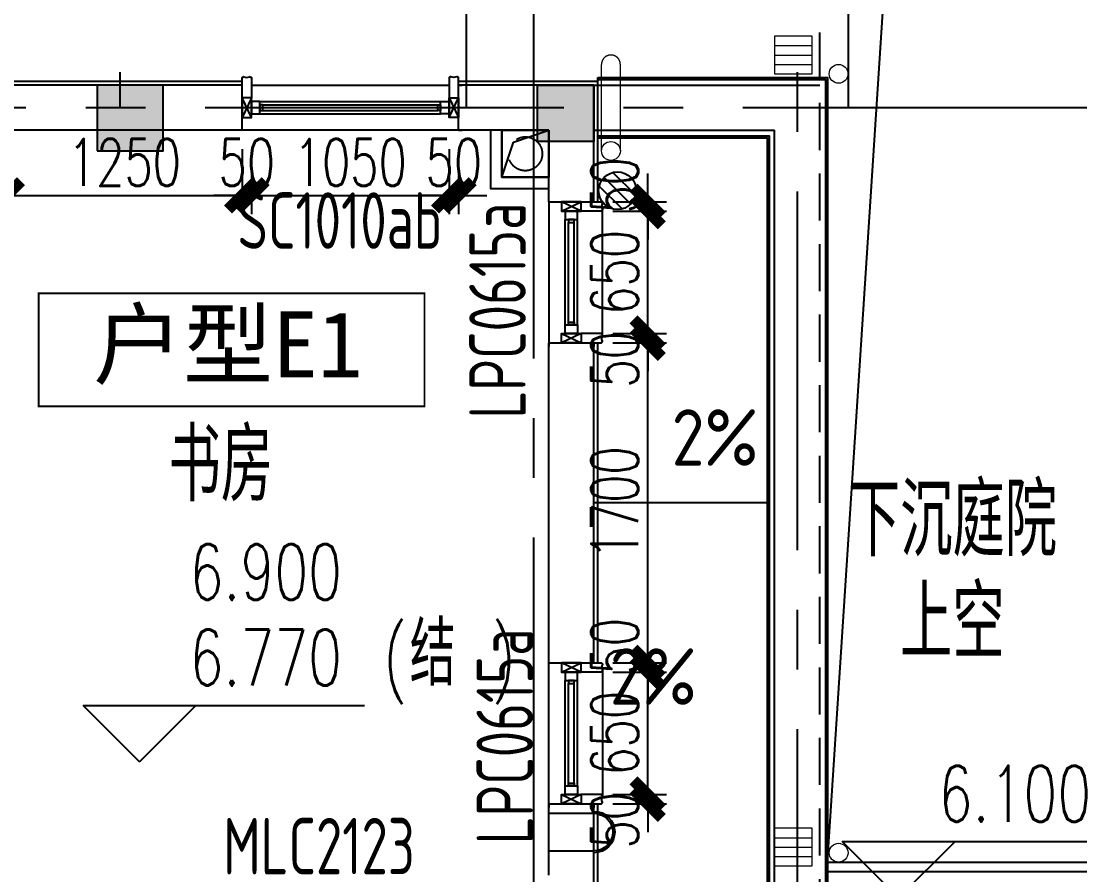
# Model space of a CAD drawing. Extents: x 296441 to 853063, y 459050 to 1117990.
# Drawn here: x 642975 to 648600, y 575750 to 580287 of the extents above; entities that cross this region are included whole.
import ezdxf
from ezdxf.enums import TextEntityAlignment as Align

# ---------------------------------------------------------------- set-up
doc = ezdxf.new("R2010")
doc.units = 0
doc.header["$LTSCALE"] = 1000
for name, pattern in [('14-GRID$0$CENTER2', [28.575, 19.05, -3.175, 3.175, -3.175]), ('B-ROOF01$0$F1-OTLN-ROOF$0$HIDDEN', [0.375, 0.25, -0.125]), ('E1-FL02$0$HIDDEN2', [4.7625, 3.175, -1.5875]), ('E2-E3-FL03$0$E1-FL03$0$HIDDEN', [0.375, 0.25, -0.125]), ('E2-E3-FL03$0$E1-FL03$0$HIDDEN2', [4.7625, 3.175, -1.5875]), ('E2-E3-RF$0$E1-FL03$0$$AUDIT_BAD_LTYPE2', [0]), ('E4-FL01$0$HIDDEN', [0.375, 0.25, -0.125]), ('HIDDEN', [0.375, 0.25, -0.125])]:
    doc.linetypes.add(name, pattern=pattern)
for name, color, linetype in [('0-COL-H1', 170, 'Continuous'), ('14-GRID$0$G-GRID', 9, '14-GRID$0$CENTER2'), ('14-name$0$A-ANNO-IDEN', 2, 'Continuous'), ('A-ROOF', 2, 'Continuous'), ('A-SLAB-OTLN', 144, 'HIDDEN'), ('C01-RISR-FL01-P$0$P-WSTW-EQPM', 4, 'Continuous'), ('D-PLAN-ROOF$0$A-ROOF', 2, 'Continuous'), ('DIM_ELEV', 3, 'Continuous'), ('DIM_SYMB', 3, 'Continuous'), ('DZ-TEXT-FL01$0$A-ROOM-IDEN', 4, 'Continuous'), ('E-TEXT-BS01-MI-14$0$A-WIND-IDEN', 33, 'Continuous'), ('E1-FL02$0$A-HOLE', 211, 'Continuous'), ('E2-E3-FL03$0$E1-FL03$0$A-HOLE', 211, 'Continuous'), ('E2-E3-FL03$0$E1-FL03$0$A-HOLE-MECH', 222, 'Continuous'), ('E2-E3-FL03$0$E1-FL03$0$A-OVLK', 140, 'Continuous'), ('E2-E3-FL03$0$E1-FL03$0$A-ROOF', 2, 'Continuous'), ('E2-E3-FL03$0$E1-FL03$0$A-SECT-WIND', 155, 'Continuous'), ('E2-E3-FL03$0$E1-FL03$0$A-SECT-WOOD', 17, 'Continuous'), ('E2-E3-FL03$0$E1-FL03$0$A-SLAB-OTLN', 144, 'E2-E3-FL03$0$E1-FL03$0$HIDDEN'), ('E2-E3-FL03$0$E1-FL03$0$A-WALL', 1, 'Continuous'), ('E2-E3-FL03$0$E1-FL03$0$A-WALL-FNSH', 6, 'Continuous'), ('E2-E3-FL03$0$E1-FL03$0$G-XREF', 2, 'Continuous'), ('E2-E3-FL03$0$menchuangtao1$0$A-DETL-STONE', 42, 'Continuous'), ('E2-E3-FL03$0$menchuangtao1$0$A-WALL', 1, 'Continuous'), ('E2-E3-FL03$0$menchuangtao1$0$A_CUR_FRAME', 112, 'Continuous'), ('E4-FL01$0$A-HOLE', 211, 'Continuous'), ('E_OTHER', 7, 'Continuous'), ('F4-FL03$0$AUDIT_I_171201172723-2', 140, 'Continuous'), ('menchuangtao1$0$A-DETL-STONE', 42, 'Continuous'), ('menchuangtao1$0$A-WALL', 1, 'Continuous'), ('menchuangtao1$0$A_CUR_FRAME', 112, 'Continuous'), ('PUB_TEXT', 7, 'Continuous'), ('WALL', 242, 'Continuous'), ('ZT1_Dim---标注---PM、LM、DY、JD', 252, 'Continuous')]:
    doc.layers.add(name, color=color, linetype=linetype)
doc.layers.add('E2-E3-FL03$0$E1-FL03$0$A-ANNO-NPLT', color=215, linetype='Continuous', plot=False)
doc.layers.add('E2-E3-FL03$0$E1-FL03$0$P-SEWG-EQPM', color=4, linetype='Continuous', lineweight=0)
doc.styles.add('14-name$0$GOA_03_黑体_1.00', font='simhei.ttf')
doc.styles.add('14-name$0$GOA_04_COMPLEX_1.00', font='complex.shx')
doc.styles.add('_TCH_DIM', font='SIMPLEX', dxfattribs={"bigfont": 'GBCBIG'})
doc.styles.add('C01-RISR-FL01-P$0$hz', font='simplex', dxfattribs={"width": 0.7, "bigfont": 'hztxt'})
doc.styles.add('E1-FL03$0$Standard', font='')
doc.styles.add('E2-E3-FL03$0$E1-FL03$0$hz', font='simplex', dxfattribs={"width": 0.7, "bigfont": 'hztxt'})
doc.styles.get("Standard").update_dxf_attribs({"font": 'gbenor.shx', "bigfont": 'gbcbig.shx'})
doc.styles.add('ZT-DIMSTYLE', font='ROMANS.shx', dxfattribs={"width": 0.7, "bigfont": 'CHINESE.shx'})
doc.styles.get('E1-FL03$0$Standard').set_extended_font_data('SimSun')
doc.dimstyles.new('ZT-DIM100', dxfattribs={"dimscale": 100, "dimtxt": 2.5, "dimasz": 1.5, "dimexe": 1, "dimexo": 1, "dimgap": 0.5, "dimtad": 1, "dimdec": 0, "dimdsep": 46, "dimtxsty": 'ZT-DIMSTYLE', "dimblk": 'ARCHTICK', "dimcen": 2.5, "dimclrd": 175, "dimclre": 175, "dimclrt": 7, "dimazin": 2, "dimtfac": 1, "dimtix": 1, "dimtmove": 2, "dimatfit": 3, "dimfxl": 0, "dimarcsym": 0})

# ---------------------------------------------------------------- blocks, each defined once
blk = doc.blocks.new('E2-E3-FL03$0$menchuangtao1')
at = {"layer": 'E2-E3-FL03$0$menchuangtao1$0$A-DETL-STONE'}
blk.add_lwpolyline([(-10, -52.5), (-10, -159.2, -0.471625), (-15, -162.1, -0.528396), (-19.5, -164.7, 0.241692), (-50.5, -164.7, -0.528396), (-55, -162.1, -0.471625), (-60, -159.2), (-60, -52.5)], format="xyb", close=True, dxfattribs=at)
at = {"layer": 'E2-E3-FL03$0$menchuangtao1$0$A-WALL'}
for p, q in [((-10, 120), (-10, -120)), ((-10, 120), (10, 120)), ((-10, -120), (10, -120))]:
    blk.add_line(p, q, dxfattribs=at)
at = {"layer": 'E2-E3-FL03$0$menchuangtao1$0$A_CUR_FRAME'}
for p, q in [((-60, -52.5), (-10, 52.5)), ((-60, 52.5), (-10, -52.5))]:
    blk.add_line(p, q, dxfattribs=at)
blk.add_lwpolyline([(-10, -52.5), (-10, 52.5), (-60, 52.5), (-60, -52.5)], close=True, dxfattribs=at)
blk = doc.blocks.new('*U429')
at = {"layer": 'E2-E3-FL03$0$E1-FL03$0$A-SECT-WIND'}
for p, q in [((45, 32.5), (605, 32.5)), ((60, 15), (590, 15)), ((45, -32.5), (605, -32.5)), ((60, -15), (590, -15))]:
    blk.add_line(p, q, dxfattribs=at)
at = {"layer": 'E2-E3-FL03$0$E1-FL03$0$A-SECT-WOOD'}
for points in [[(0, 32.5), (45, 32.5), (45, -32.5), (0, -32.5)], [(60, 15), (60, -15), (45, -15), (45, 15)], [(590, 15), (590, -15), (605, -15), (605, 15)], [(650, 32.5), (605, 32.5), (605, -32.5), (650, -32.5)]]:
    blk.add_lwpolyline(points, close=True, dxfattribs=at)
blk = doc.blocks.new('E2-E3-FL03$0$E1-FL03$0$XINFENG-1F2F')
for p, q in [((0, 0), (0, 240)), ((200, 0), (200, 240))]:
    blk.add_line(p, q)
for radius in [110, 100]:
    blk.add_arc((100, 240), radius, 0, 180)
blk = doc.blocks.new('E2-E3-FL03$0$E1-FL03$0$$PS002_0')
at = {"color": 0}
for p, q in [((-0.25, -0.5), (-0.25, 0.5)), ((0, -0.5), (0, 0.5)), ((0.25, -0.5), (0.25, 0.5))]:
    blk.add_line(p, q, dxfattribs=at)
blk.add_lwpolyline([(-0.5, -0.5), (0.5, -0.5), (0.5, 0.5), (-0.5, 0.5)], close=True, dxfattribs=at)
at = {"color": 0, "style": 'E2-E3-FL03$0$E1-FL03$0$hz', "width": 0.7, "flags": 1}
for tag, p in [('UNIT', (0, 0)), ('SPEC', (0, -0.002)), ('WHAT', (0, -0.003))]:
    blk.add_attdef(tag, p, '', height=0.001, dxfattribs=at)
blk = doc.blocks.new('C01-RISR-FL01-P$0$$PS001_0')
for p, q in [((-0.485, -0.123), (0.123, 0.485)), ((-0.354, -0.354), (0.354, 0.354)), ((-0.118, -0.486), (0.486, 0.118))]:
    blk.add_line(p, q)
blk.add_circle((0, 0), 0.5)
at = {"style": 'C01-RISR-FL01-P$0$hz', "width": 0.7, "flags": 1}
for tag, p in [('UNIT', (0, 0)), ('SPEC', (0, -0.002)), ('WHAT', (0, -0.003))]:
    blk.add_attdef(tag, p, '', height=0.001, dxfattribs=at)
blk = doc.blocks.new('*U2360')
at = {"layer": 'E2-E3-FL03$0$E1-FL03$0$A-SECT-WIND'}
for p, q in [((45, 32.5), (1005, 32.5)), ((60, 15), (990, 15)), ((45, -32.5), (1005, -32.5)), ((60, -15), (990, -15))]:
    blk.add_line(p, q, dxfattribs=at)
at = {"layer": 'E2-E3-FL03$0$E1-FL03$0$A-SECT-WOOD'}
for points in [[(0, 32.5), (45, 32.5), (45, -32.5), (0, -32.5)], [(60, 15), (60, -15), (45, -15), (45, 15)], [(990, 15), (990, -15), (1005, -15), (1005, 15)], [(1050, 32.5), (1005, 32.5), (1005, -32.5), (1050, -32.5)]]:
    blk.add_lwpolyline(points, close=True, dxfattribs=at)
blk = doc.blocks.new('menchuangtao1')
at = {"layer": 'menchuangtao1$0$A-DETL-STONE'}
blk.add_lwpolyline([(-10, -52.5), (-10, -159.2, -0.471625), (-15, -162.1, -0.528396), (-19.5, -164.7, 0.241692), (-50.5, -164.7, -0.528396), (-55, -162.1, -0.471625), (-60, -159.2), (-60, -52.5)], format="xyb", close=True, dxfattribs=at)
at = {"layer": 'menchuangtao1$0$A-WALL'}
for p, q in [((-10, 120), (-10, -120)), ((-10, 120), (10, 120)), ((-10, -120), (10, -120))]:
    blk.add_line(p, q, dxfattribs=at)
at = {"layer": 'menchuangtao1$0$A_CUR_FRAME'}
for p, q in [((-60, -52.5), (-10, 52.5)), ((-60, 52.5), (-10, -52.5))]:
    blk.add_line(p, q, dxfattribs=at)
blk.add_lwpolyline([(-10, -52.5), (-10, 52.5), (-60, 52.5), (-60, -52.5)], close=True, dxfattribs=at)
blk = doc.blocks.new('20200416111305')
at = {"layer": 'E2-E3-FL03$0$E1-FL03$0$A-OVLK'}
blk.add_line((0, 120), (1050, 120), dxfattribs=at)
at = {"layer": 'F4-FL03$0$AUDIT_I_171201172723-2'}
blk.add_line((1100, -120), (-50, -120), dxfattribs=at)
at = {"extrusion": (0, 0, -1), "xscale": -1, "zscale": -1, "rotation": 180}
blk.add_blockref('menchuangtao1', (60, 0), dxfattribs=at)
at = {"extrusion": (0, 0, -1), "zscale": -1, "rotation": 180}
blk.add_blockref('menchuangtao1', (-1110, 0), dxfattribs=at)
at = {"layer": 'E2-E3-FL03$0$E1-FL03$0$G-XREF', "extrusion": (0, 0, -1), "zscale": -1, "rotation": 180}
blk.add_blockref('*U2360', (0, 0), dxfattribs=at)
blk = doc.blocks.new('HHHH23')
at = {"layer": 'A-SLAB-OTLN', "linetype": 'B-ROOF01$0$F1-OTLN-ROOF$0$HIDDEN'}
blk.add_line((931144.2, 412892.8), (931144.2, 425192.8), dxfattribs=at)
at = {"layer": 'E1-FL02$0$A-HOLE', "linetype": 'E1-FL02$0$HIDDEN2'}
blk.add_lwpolyline([(929704.2, 422122.8), (929454.2, 422122.8), (929454.2, 422372.8), (929704.2, 422372.8)], close=True, dxfattribs=at)
blk.add_lwpolyline([(929454.2, 422122.8), (929516.7, 422310.3), (929704.2, 422372.8)], dxfattribs=at)
at = {"layer": 'E2-E3-FL03$0$E1-FL03$0$A-ANNO-NPLT'}
blk.add_lwpolyline([(929621.7, 425167.5), (929545.4, 425191.3), (929295.8, 424392.8), (929295.8, 424192.8), (928945.8, 423592.8), (929202.5, 423152.8), (929045.8, 423152.8), (929045.8, 423052.8), (929265.8, 423052.8), (929265.8, 422492.8)], dxfattribs=at)
at = {"layer": 'E2-E3-FL03$0$E1-FL03$0$A-HOLE'}
blk.add_lwpolyline([(931184.2, 418482.8), (931554.9, 424172.8), (932684.2, 424452.8)], dxfattribs=at)
at = {"layer": 'E2-E3-FL03$0$E1-FL03$0$A-OVLK'}
for p, q in [((929964.2, 422332.8), (929964.2, 422652.8)), ((929704.2, 421992.8), (929704.2, 421242.8)), ((929989.2, 421284.6), (929989.2, 421950.9)), ((929704.2, 418792.8), (929704.2, 419542.8)), ((929989.2, 419500.9), (929989.2, 418834.6)), ((931184.2, 418482.8), (932684.2, 418482.8)), ((931184.2, 418432.8), (932684.2, 418432.8))]:
    blk.add_line(p, q, dxfattribs=at)
for points in [[(929964.2, 422652.8), (931184.2, 422652.8), (931184.2, 414232.8), (926964.2, 414232.8)], [(929964.2, 422642.8), (931174.2, 422642.8), (931174.2, 414242.8), (926964.2, 414242.8)], [(929964.2, 422342.8), (930874.2, 422342.8), (930874.2, 414542.8), (926964.2, 414542.8)], [(929964.2, 422332.8), (930864.2, 422332.8), (930864.2, 414552.8), (926964.2, 414552.8)]]:
    blk.add_lwpolyline(points, dxfattribs=at)
at = {"layer": 'E2-E3-FL03$0$E1-FL03$0$A-ROOF'}
blk.add_lwpolyline([(926554.2, 422632.8), (926554.2, 425342.8), (931294.2, 425342.8), (931294.2, 422492.8), (931184.2, 422492.8)], dxfattribs=at)
at = {"layer": 'E2-E3-FL03$0$E1-FL03$0$A-SLAB-OTLN', "linetype": 'E2-E3-FL03$0$E1-FL03$0$HIDDEN2'}
for p, q in [((929944.2, 422612.8), (931144.2, 422612.8)), ((929944.2, 422372.8), (930904.2, 422372.8))]:
    blk.add_line(p, q, dxfattribs=at)
at = {"layer": 'E2-E3-FL03$0$E1-FL03$0$A-SLAB-OTLN', "linetype": 'E2-E3-RF$0$E1-FL03$0$$AUDIT_BAD_LTYPE2'}
blk.add_line((930904.2, 414512.8), (930904.2, 422372.8), dxfattribs=at)
at = {"layer": 'E2-E3-FL03$0$E1-FL03$0$A-WALL'}
for p, q in [((928074.2, 422612.8), (926019.2, 422612.8)), ((929944.2, 422612.8), (929224.2, 422612.8)), ((929944.2, 421992.8), (929944.2, 422612.8)), ((928124.2, 422372.8), (926019.2, 422372.8)), ((929704.2, 422372.8), (929174.2, 422372.8)), ((929704.2, 421992.8), (929704.2, 422372.8)), ((929704.2, 419542.8), (929704.2, 421242.8)), ((929944.2, 419542.8), (929944.2, 421242.8)), ((929704.2, 418412.8), (929704.2, 418792.8)), ((929944.2, 417972.8), (929944.2, 418792.8))]:
    blk.add_line(p, q, dxfattribs=at)
at = {"layer": 'E2-E3-FL03$0$E1-FL03$0$A-WALL-FNSH'}
for p, q in [((928074.2, 422632.8), (926299.2, 422632.8)), ((929964.2, 422632.8), (929224.2, 422632.8)), ((929964.2, 421992.8), (929964.2, 422632.8)), ((929964.2, 419542.8), (929964.2, 421242.8)), ((929964.2, 417952.8), (929964.2, 418792.8))]:
    blk.add_line(p, q, dxfattribs=at)
at = {"layer": 'E2-E3-FL03$0$E1-FL03$0$P-SEWG-EQPM', "linetype": 'E2-E3-FL03$0$E1-FL03$0$HIDDEN2'}
for p, q in [((929984.2, 422262.8), (929984.2, 422722.8)), ((930084.2, 422262.8), (930084.2, 422722.8))]:
    blk.add_line(p, q, dxfattribs=at)
at = {"layer": 'E2-E3-FL03$0$E1-FL03$0$P-SEWG-EQPM'}
for centre in [(931244.2, 422672.8), (930034.2, 422262.8), (931244.2, 418532.8)]:
    blk.add_circle(centre, 50, dxfattribs=at)
at = {"layer": 'E2-E3-FL03$0$E1-FL03$0$P-SEWG-EQPM', "linetype": 'E2-E3-FL03$0$E1-FL03$0$HIDDEN2'}
blk.add_arc((930034.2, 422722.8), 50, 0, 180, dxfattribs=at)
at = {"layer": 'E4-FL01$0$A-HOLE', "linetype": 'E4-FL01$0$HIDDEN'}
blk.add_circle((929579.2, 422247.8), 90, dxfattribs=at)
at = {"layer": 'WALL'}
for points in [[(929394.2, 422372.8), (929394.2, 422062.8), (929704.2, 422062.8)], [(929454.2, 422372.8), (929454.2, 422122.8), (929704.2, 422122.8)]]:
    blk.add_lwpolyline(points, dxfattribs=at)
at = {"ltscale": 1000}
blk.add_blockref('20200416111305', (928124.2, 422492.8), dxfattribs=at)
at = {"layer": 'C01-RISR-FL01-P$0$P-WSTW-EQPM', "xscale": 200, "yscale": 200, "zscale": 200, "rotation": 90}
blk.add_blockref('C01-RISR-FL01-P$0$$PS001_0', (930068.8, 422051.7), dxfattribs=at)
at = {"layer": 'E2-E3-FL03$0$E1-FL03$0$A-HOLE-MECH', "xscale": -1, "rotation": 270}
blk.add_blockref('E2-E3-FL03$0$E1-FL03$0$XINFENG-1F2F', (929704.2, 418542.8), dxfattribs=at)
at = {"layer": 'E2-E3-FL03$0$E1-FL03$0$G-XREF', "rotation": 90}
for name, p in [('E2-E3-FL03$0$menchuangtao1', (929824.2, 422002.8)), ('*U429', (929824.2, 421292.8)), ('E2-E3-FL03$0$menchuangtao1', (929824.2, 419552.8)), ('*U429', (929824.2, 418842.8))]:
    blk.add_blockref(name, p, dxfattribs=at)
at = {"layer": 'E2-E3-FL03$0$E1-FL03$0$G-XREF', "xscale": -1, "rotation": 90}
for p in [(929824.2, 421232.8), (929824.2, 418782.8)]:
    blk.add_blockref('E2-E3-FL03$0$menchuangtao1', p, dxfattribs=at)
at = {"layer": 'E2-E3-FL03$0$E1-FL03$0$P-SEWG-EQPM', "xscale": 200, "yscale": 200, "zscale": 200, "rotation": 270}
for p in [(931004.2, 422772.8), (931004.2, 418562.8)]:
    blk.add_blockref('E2-E3-FL03$0$E1-FL03$0$$PS002_0', p, dxfattribs=at)
blk = doc.blocks.new('TTTTT')
at = {"layer": 'D-PLAN-ROOF$0$A-ROOF', "color": 8}
blk.add_lwpolyline([(1599984.1, 585392.1), (1600354.7, 591082.1), (1601314.1, 591319.9)], dxfattribs=at)
blk = doc.blocks.new('*U2129')
at = {"const_width": 10}
blk.add_lwpolyline([(-1025, 0), (1025, 0), (1025, -600), (-1025, -600)], close=True, dxfattribs=at)
at = {"style": '14-name$0$GOA_04_COMPLEX_1.00', "width": 0.8}
blk.add_attdef('房间编号', text='', height=300, dxfattribs=at).set_placement((-532.4, -480.6), align=Align.CENTER)
blk = doc.blocks.new('WWWE12')
at = {"layer": 'DIM_ELEV'}
for p, q in [((863586.6, 419016.2), (863286.6, 419316.2)), ((863286.6, 419316.2), (864782.6, 419316.2)), ((863586.6, 419016.2), (863886.6, 419316.2)), ((867620.2, 418292.8), (867320.2, 418592.8)), ((867320.2, 418592.8), (868816.2, 418592.8)), ((867620.2, 418292.8), (867920.2, 418592.8))]:
    blk.add_line(p, q, dxfattribs=at)
at = {"layer": 'DIM_SYMB', "color": 8}
blk.add_line((866921.4, 420392.8), (866001.4, 420392.8), dxfattribs=at)
at = {"layer": 'DIM_SYMB'}
for points in [[(866572, 420973.5, 0, 0, 0), (866408.1, 421394, 80, 0, 0), (866299.1, 421673.5, 0, 0, 0)], [(866350.9, 419189.9, 0, 0, 0), (866664.4, 418747.6, 80, 0, 0), (866837.9, 418502.9, 0, 0, 0)]]:
    blk.add_lwpolyline(points, format="xyseb", dxfattribs=at)
at = {"layer": 'DZ-TEXT-FL01$0$A-ROOM-IDEN'}
for s, p in [('书房', (863740.9, 420400.2)), ('下沉庭院', (867351, 420108.2))]:
    blk.add_text(s, height=385.82, dxfattribs=at).set_placement(p)
at = {"layer": 'E-TEXT-BS01-MI-14$0$A-WIND-IDEN', "color": 2, "width": 0.8}
for s, p in [('SC1010ab', (864106.6, 421742.9)), ('MLC2123', (864030.7, 418417.9))]:
    blk.add_text(s, height=300, dxfattribs=at).set_placement(p)
for p in [(865638.8, 420841.4), (865677.3, 418577.9)]:
    blk.add_text('LPC0615a', height=300, rotation=90, dxfattribs=at).set_placement(p)
at = {"layer": 'PUB_TEXT'}
for p in [(866414, 420589.7), (866085.7, 419319.2)]:
    blk.add_text('2%', height=300, dxfattribs=at).set_placement(p)
at = {"layer": 'PUB_TEXT', "style": '_TCH_DIM', "width": 0.705882}
for s, p in [('6.900', (863852.6, 419876.2)), ('(', (864882.6, 419421.2)), (')', (865458.4, 419421.2)), ('6.770', (863852.6, 419421.2)), ('6.100', (867833.3, 418697.8))]:
    blk.add_text(s, height=297.5, dxfattribs=at).set_placement(p)
at = {"layer": 'PUB_TEXT', "style": '_TCH_DIM'}
blk.add_text('结', height=337.6, dxfattribs=at).set_placement((865022.6, 419421.2))
blk = doc.blocks.new('_ArchTick')
at = {"color": 0, "linetype": 'ByBlock', "const_width": 0.4}
blk.add_lwpolyline([(-0.5, -0.5), (0.5, 0.5)], dxfattribs=at)
blk = doc.blocks.new('*D1260')
at = {"layer": 'Defpoints', "color": 0, "ltscale": 1000, "transparency": 16777216}
for p in [(646018.5, 579327.2), (646303.9, 579327.2), (646018.5, 579277.2)]:
    blk.add_point(p, dxfattribs=at)
at = {"layer": 'ZT1_Dim---标注---PM、LM、DY、JD', "color": 175, "linetype": 'ByBlock', "lineweight": -2, "ltscale": 1000, "transparency": 16777216}
for p, q in [((646303.9, 579327.2), (646303.9, 579477.2)), ((646118.5, 579327.2), (646403.9, 579327.2)), ((646303.9, 579277.2), (646303.9, 579327.2)), ((646118.5, 579277.2), (646403.9, 579277.2)), ((646303.9, 579277.2), (646303.9, 579127.2))]:
    blk.add_line(p, q, dxfattribs=at)
at = {"layer": 'ZT1_Dim---标注---PM、LM、DY、JD', "color": 175, "lineweight": -2, "ltscale": 1000, "transparency": 16777216, "xscale": 150, "yscale": 150, "zscale": 150}
for p, rotation in [((646303.9, 579327.2), 270), ((646303.9, 579277.2), 90)]:
    blk.add_blockref('_ArchTick', p, dxfattribs=dict(at, rotation=rotation))
at = {"layer": 'ZT1_Dim---标注---PM、LM、DY、JD', "color": 7, "ltscale": 1000, "transparency": 16777216, "insert": (646128.9, 579414.7), "char_height": 250, "attachment_point": 5, "rotation": 90, "style": 'ZT-DIMSTYLE'}
blk.add_mtext('50', dxfattribs=at)
blk = doc.blocks.new('*D1261')
at = {"layer": 'Defpoints', "color": 0, "ltscale": 1000, "transparency": 16777216}
for p in [(646018.5, 579277.2), (646303.9, 579277.2), (646018.5, 578627.2)]:
    blk.add_point(p, dxfattribs=at)
at = {"layer": 'ZT1_Dim---标注---PM、LM、DY、JD', "color": 175, "linetype": 'ByBlock', "lineweight": -2, "ltscale": 1000, "transparency": 16777216}
for p, q in [((646118.5, 579277.2), (646403.9, 579277.2)), ((646303.9, 578627.2), (646303.9, 579277.2)), ((646118.5, 578627.2), (646403.9, 578627.2))]:
    blk.add_line(p, q, dxfattribs=at)
at = {"layer": 'ZT1_Dim---标注---PM、LM、DY、JD', "color": 175, "lineweight": -2, "ltscale": 1000, "transparency": 16777216, "xscale": 150, "yscale": 150, "zscale": 150}
for p, rotation in [((646303.9, 579277.2), 90), ((646303.9, 578627.2), 270)]:
    blk.add_blockref('_ArchTick', p, dxfattribs=dict(at, rotation=rotation))
at = {"layer": 'ZT1_Dim---标注---PM、LM、DY、JD', "color": 7, "ltscale": 1000, "transparency": 16777216, "insert": (646128.9, 578952.2), "char_height": 250, "attachment_point": 5, "rotation": 90, "style": 'ZT-DIMSTYLE'}
blk.add_mtext('650', dxfattribs=at)
blk = doc.blocks.new('*D1262')
at = {"layer": 'Defpoints', "color": 0, "ltscale": 1000, "transparency": 16777216}
for p in [(646018.5, 578627.2), (646303.9, 578627.2), (646018.5, 578577.2)]:
    blk.add_point(p, dxfattribs=at)
at = {"layer": 'ZT1_Dim---标注---PM、LM、DY、JD', "color": 175, "linetype": 'ByBlock', "lineweight": -2, "ltscale": 1000, "transparency": 16777216}
for p, q in [((646303.9, 578627.2), (646303.9, 578777.2)), ((646118.5, 578627.2), (646403.9, 578627.2)), ((646303.9, 578577.2), (646303.9, 578627.2)), ((646118.5, 578577.2), (646403.9, 578577.2)), ((646303.9, 578577.2), (646303.9, 578427.2))]:
    blk.add_line(p, q, dxfattribs=at)
at = {"layer": 'ZT1_Dim---标注---PM、LM、DY、JD', "color": 175, "lineweight": -2, "ltscale": 1000, "transparency": 16777216, "xscale": 150, "yscale": 150, "zscale": 150}
for p, rotation in [((646303.9, 578627.2), 270), ((646303.9, 578577.2), 90)]:
    blk.add_blockref('_ArchTick', p, dxfattribs=dict(at, rotation=rotation))
at = {"layer": 'ZT1_Dim---标注---PM、LM、DY、JD', "color": 7, "ltscale": 1000, "transparency": 16777216, "insert": (646128.9, 578489.7), "char_height": 250, "attachment_point": 5, "rotation": 90, "style": 'ZT-DIMSTYLE'}
blk.add_mtext('50', dxfattribs=at)
blk = doc.blocks.new('*D1263')
at = {"layer": 'Defpoints', "color": 0, "ltscale": 1000, "transparency": 16777216}
for p in [(646018.5, 578577.2), (646303.9, 578577.2), (646018.5, 576877.2)]:
    blk.add_point(p, dxfattribs=at)
at = {"layer": 'ZT1_Dim---标注---PM、LM、DY、JD', "color": 175, "linetype": 'ByBlock', "lineweight": -2, "ltscale": 1000, "transparency": 16777216}
for p, q in [((646118.5, 578577.2), (646403.9, 578577.2)), ((646303.9, 576877.2), (646303.9, 578577.2)), ((646118.5, 576877.2), (646403.9, 576877.2))]:
    blk.add_line(p, q, dxfattribs=at)
at = {"layer": 'ZT1_Dim---标注---PM、LM、DY、JD', "color": 175, "lineweight": -2, "ltscale": 1000, "transparency": 16777216, "xscale": 150, "yscale": 150, "zscale": 150}
for p, rotation in [((646303.9, 578577.2), 90), ((646303.9, 576877.2), 270)]:
    blk.add_blockref('_ArchTick', p, dxfattribs=dict(at, rotation=rotation))
at = {"layer": 'ZT1_Dim---标注---PM、LM、DY、JD', "color": 7, "ltscale": 1000, "transparency": 16777216, "insert": (646128.9, 577727.2), "char_height": 250, "attachment_point": 5, "rotation": 90, "style": 'ZT-DIMSTYLE'}
blk.add_mtext('1700', dxfattribs=at)
blk = doc.blocks.new('*D1264')
at = {"layer": 'Defpoints', "color": 0, "ltscale": 1000, "transparency": 16777216}
for p in [(646018.5, 576877.2), (646018.5, 576827.2), (646303.9, 576877.2)]:
    blk.add_point(p, dxfattribs=at)
at = {"layer": 'ZT1_Dim---标注---PM、LM、DY、JD', "color": 175, "linetype": 'ByBlock', "lineweight": -2, "ltscale": 1000, "transparency": 16777216}
for p, q in [((646303.9, 576877.2), (646303.9, 577027.2)), ((646118.5, 576877.2), (646403.9, 576877.2)), ((646118.5, 576827.2), (646403.9, 576827.2)), ((646303.9, 576827.2), (646303.9, 576877.2)), ((646303.9, 576827.2), (646303.9, 576677.2))]:
    blk.add_line(p, q, dxfattribs=at)
at = {"layer": 'ZT1_Dim---标注---PM、LM、DY、JD', "color": 175, "lineweight": -2, "ltscale": 1000, "transparency": 16777216, "xscale": 150, "yscale": 150, "zscale": 150}
for p, rotation in [((646303.9, 576877.2), 270), ((646303.9, 576827.2), 90)]:
    blk.add_blockref('_ArchTick', p, dxfattribs=dict(at, rotation=rotation))
at = {"layer": 'ZT1_Dim---标注---PM、LM、DY、JD', "color": 7, "ltscale": 1000, "transparency": 16777216, "insert": (646128.9, 576964.7), "char_height": 250, "attachment_point": 5, "rotation": 90, "style": 'ZT-DIMSTYLE'}
blk.add_mtext('50', dxfattribs=at)
blk = doc.blocks.new('*D1265')
at = {"layer": 'Defpoints', "color": 0, "ltscale": 1000, "transparency": 16777216}
for p in [(646018.5, 576827.2), (646303.9, 576827.2), (646018.5, 576177.2, 0)]:
    blk.add_point(p, dxfattribs=at)
at = {"layer": 'ZT1_Dim---标注---PM、LM、DY、JD', "color": 175, "linetype": 'ByBlock', "lineweight": -2, "ltscale": 1000, "transparency": 16777216}
for p, q in [((646118.5, 576827.2), (646403.9, 576827.2)), ((646303.9, 576177.2), (646303.9, 576827.2)), ((646118.5, 576177.2), (646403.9, 576177.2))]:
    blk.add_line(p, q, dxfattribs=at)
at = {"layer": 'ZT1_Dim---标注---PM、LM、DY、JD', "color": 175, "lineweight": -2, "ltscale": 1000, "transparency": 16777216, "xscale": 150, "yscale": 150, "zscale": 150}
for p, rotation in [((646303.9, 576827.2), 90), ((646303.9, 576177.2), 270)]:
    blk.add_blockref('_ArchTick', p, dxfattribs=dict(at, rotation=rotation))
at = {"layer": 'ZT1_Dim---标注---PM、LM、DY、JD', "color": 7, "ltscale": 1000, "transparency": 16777216, "insert": (646128.9, 576502.2), "char_height": 250, "attachment_point": 5, "rotation": 90, "style": 'ZT-DIMSTYLE'}
blk.add_mtext('650', dxfattribs=at)
blk = doc.blocks.new('*D1266')
at = {"layer": 'Defpoints', "color": 0, "ltscale": 1000, "transparency": 16777216}
for p in [(646018.5, 576177.2, 0), (646303.9, 576177.2), (646018.5, 576127.2, 0)]:
    blk.add_point(p, dxfattribs=at)
at = {"layer": 'ZT1_Dim---标注---PM、LM、DY、JD', "color": 175, "linetype": 'ByBlock', "lineweight": -2, "ltscale": 1000, "transparency": 16777216}
for p, q in [((646303.9, 576177.2), (646303.9, 576327.2)), ((646118.5, 576177.2), (646403.9, 576177.2)), ((646303.9, 576127.2), (646303.9, 576177.2)), ((646118.5, 576127.2), (646403.9, 576127.2)), ((646303.9, 576127.2), (646303.9, 575977.2))]:
    blk.add_line(p, q, dxfattribs=at)
at = {"layer": 'ZT1_Dim---标注---PM、LM、DY、JD', "color": 175, "lineweight": -2, "ltscale": 1000, "transparency": 16777216, "xscale": 150, "yscale": 150, "zscale": 150}
for p, rotation in [((646303.9, 576177.2), 270), ((646303.9, 576127.2), 90)]:
    blk.add_blockref('_ArchTick', p, dxfattribs=dict(at, rotation=rotation))
at = {"layer": 'ZT1_Dim---标注---PM、LM、DY、JD', "color": 7, "ltscale": 1000, "transparency": 16777216, "insert": (646128.9, 576039.7), "char_height": 250, "attachment_point": 5, "rotation": 90, "style": 'ZT-DIMSTYLE'}
blk.add_mtext('50', dxfattribs=at)
blk = doc.blocks.new('*D2363')
at = {"layer": 'Defpoints', "color": 0, "ltscale": 1000, "transparency": 16777216}
for p in [(645248.5, 579707.2), (645298.5, 579707.2), (645298.5, 579361.5)]:
    blk.add_point(p, dxfattribs=at)
at = {"layer": 'ZT1_Dim---标注---PM、LM、DY、JD', "color": 175, "linetype": 'ByBlock', "lineweight": -2, "ltscale": 1000, "transparency": 16777216}
for p, q in [((645248.5, 579607.2), (645248.5, 579261.5)), ((645298.5, 579607.2), (645298.5, 579261.5)), ((645248.5, 579361.5), (645098.5, 579361.5)), ((645248.5, 579361.5), (645298.5, 579361.5)), ((645298.5, 579361.5), (645448.5, 579361.5))]:
    blk.add_line(p, q, dxfattribs=at)
at = {"layer": 'ZT1_Dim---标注---PM、LM、DY、JD', "color": 175, "lineweight": -2, "ltscale": 1000, "transparency": 16777216, "xscale": 150, "yscale": 150, "zscale": 150}
blk.add_blockref('_ArchTick', (645248.5, 579361.5), dxfattribs=at)
at = {"layer": 'ZT1_Dim---标注---PM、LM、DY、JD', "color": 175, "lineweight": -2, "ltscale": 1000, "transparency": 16777216, "xscale": 150, "yscale": 150, "zscale": 150, "rotation": 180}
blk.add_blockref('_ArchTick', (645298.5, 579361.5), dxfattribs=at)
at = {"layer": 'ZT1_Dim---标注---PM、LM、DY、JD', "color": 7, "ltscale": 1000, "transparency": 16777216, "insert": (645273.5, 579536.5), "char_height": 250, "attachment_point": 5, "style": 'ZT-DIMSTYLE'}
blk.add_mtext('50', dxfattribs=at)
blk = doc.blocks.new('*D2364')
at = {"layer": 'Defpoints', "color": 0, "ltscale": 1000, "transparency": 16777216}
for p in [(644148.5, 579707.2), (644198.5, 579707.2), (644198.5, 579361.5)]:
    blk.add_point(p, dxfattribs=at)
at = {"layer": 'ZT1_Dim---标注---PM、LM、DY、JD', "color": 175, "linetype": 'ByBlock', "lineweight": -2, "ltscale": 1000, "transparency": 16777216}
for p, q in [((644148.5, 579607.2), (644148.5, 579261.5)), ((644198.5, 579607.2), (644198.5, 579261.5)), ((644148.5, 579361.5), (643998.5, 579361.5)), ((644148.5, 579361.5), (644198.5, 579361.5)), ((644198.5, 579361.5), (644348.5, 579361.5))]:
    blk.add_line(p, q, dxfattribs=at)
at = {"layer": 'ZT1_Dim---标注---PM、LM、DY、JD', "color": 175, "lineweight": -2, "ltscale": 1000, "transparency": 16777216, "xscale": 150, "yscale": 150, "zscale": 150}
blk.add_blockref('_ArchTick', (644148.5, 579361.5), dxfattribs=at)
at = {"layer": 'ZT1_Dim---标注---PM、LM、DY、JD', "color": 175, "lineweight": -2, "ltscale": 1000, "transparency": 16777216, "xscale": 150, "yscale": 150, "zscale": 150, "rotation": 180}
blk.add_blockref('_ArchTick', (644198.5, 579361.5), dxfattribs=at)
at = {"layer": 'ZT1_Dim---标注---PM、LM、DY、JD', "color": 7, "ltscale": 1000, "transparency": 16777216, "insert": (644173.5, 579536.5), "char_height": 250, "attachment_point": 5, "style": 'ZT-DIMSTYLE'}
blk.add_mtext('50', dxfattribs=at)
blk = doc.blocks.new('*D2419')
at = {"layer": 'Defpoints', "color": 0, "ltscale": 1000, "transparency": 16777216}
for p in [(642898.5, 579707.2), (644148.5, 579707.2), (644148.5, 579361.5)]:
    blk.add_point(p, dxfattribs=at)
at = {"layer": 'ZT1_Dim---标注---PM、LM、DY、JD', "color": 175, "linetype": 'ByBlock', "lineweight": -2, "ltscale": 1000, "transparency": 16777216}
for p, q in [((642898.5, 579607.2), (642898.5, 579261.5)), ((644148.5, 579607.2), (644148.5, 579261.5)), ((642898.5, 579361.5), (644148.5, 579361.5))]:
    blk.add_line(p, q, dxfattribs=at)
at = {"layer": 'ZT1_Dim---标注---PM、LM、DY、JD', "color": 175, "lineweight": -2, "ltscale": 1000, "transparency": 16777216, "xscale": 150, "yscale": 150, "zscale": 150, "rotation": 180}
blk.add_blockref('_ArchTick', (642898.5, 579361.5), dxfattribs=at)
at = {"layer": 'ZT1_Dim---标注---PM、LM、DY、JD', "color": 175, "lineweight": -2, "ltscale": 1000, "transparency": 16777216, "xscale": 150, "yscale": 150, "zscale": 150}
blk.add_blockref('_ArchTick', (644148.5, 579361.5), dxfattribs=at)
at = {"layer": 'ZT1_Dim---标注---PM、LM、DY、JD', "color": 7, "ltscale": 1000, "transparency": 16777216, "insert": (643523.5, 579536.5), "char_height": 250, "attachment_point": 5, "style": 'ZT-DIMSTYLE'}
blk.add_mtext('1250', dxfattribs=at)
blk = doc.blocks.new('*D2420')
at = {"layer": 'Defpoints', "color": 0, "ltscale": 1000, "transparency": 16777216}
for p in [(644198.5, 579707.2), (645248.5, 579707.2), (645248.5, 579361.5)]:
    blk.add_point(p, dxfattribs=at)
at = {"layer": 'ZT1_Dim---标注---PM、LM、DY、JD', "color": 175, "linetype": 'ByBlock', "lineweight": -2, "ltscale": 1000, "transparency": 16777216}
for p, q in [((644198.5, 579607.2), (644198.5, 579261.5)), ((645248.5, 579607.2), (645248.5, 579261.5)), ((644198.5, 579361.5), (645248.5, 579361.5))]:
    blk.add_line(p, q, dxfattribs=at)
at = {"layer": 'ZT1_Dim---标注---PM、LM、DY、JD', "color": 175, "lineweight": -2, "ltscale": 1000, "transparency": 16777216, "xscale": 150, "yscale": 150, "zscale": 150, "rotation": 180}
blk.add_blockref('_ArchTick', (644198.5, 579361.5), dxfattribs=at)
at = {"layer": 'ZT1_Dim---标注---PM、LM、DY、JD', "color": 175, "lineweight": -2, "ltscale": 1000, "transparency": 16777216, "xscale": 150, "yscale": 150, "zscale": 150}
blk.add_blockref('_ArchTick', (645248.5, 579361.5), dxfattribs=at)
at = {"layer": 'ZT1_Dim---标注---PM、LM、DY、JD', "color": 7, "ltscale": 1000, "transparency": 16777216, "insert": (644723.5, 579536.5), "char_height": 250, "attachment_point": 5, "style": 'ZT-DIMSTYLE'}
blk.add_mtext('1050', dxfattribs=at)

msp = doc.modelspace()

# ---------------------------------------------------------------- linework, layer by layer
at = {"layer": '0-COL-H1', "elevation": 0}
for points in [[(643378.4, 579597.2), (643728.4, 579597.2), (643728.4, 579947.2), (643378.4, 579947.2)], [(645718.4, 579947.2), (646018.4, 579947.2), (646018.4, 579647.2), (645718.4, 579647.2)]]:
    msp.add_lwpolyline(points, close=True, dxfattribs=at)
at = {"layer": '0-COL-H1', "color": 254}
for points in [[(643728.4, 579947.2, 0), (643728.4, 579597.2, 0), (643378.4, 579947.2, 0), (643378.4, 579597.2, 0)], [(646018.4, 579647.2, 0), (646018.4, 579947.2, 0), (645718.4, 579647.2, 0), (645718.4, 579947.2, 0)]]:
    msp.add_solid(points, dxfattribs=at)
at = {"layer": '14-GRID$0$G-GRID', "color": 8, "ltscale": 0.1}
for p, q in [((643498.5, 590811), (643498.5, 579827.2)), ((645698.5, 575637.5), (645698.5, 590811)), ((647098.5, 590811), (647098.5, 558052.5)), ((674432.5, 579827.2), (595151, 579827.2))]:
    msp.add_line(p, q, dxfattribs=at)

# ---------------------------------------------------------------- block references
at = {"layer": '14-name$0$A-ANNO-IDEN'}
ref = msp.add_blockref('*U2129', (644092.9, 578840.3), dxfattribs=dict(at, xscale=-1))
ref.add_attrib('房间编号', '户型E1', dxfattribs={"layer": '0', "height": 350, "style": '14-name$0$GOA_03_黑体_1.00'}).set_placement((644073.8, 578394.6), align=Align.CENTER)
at = {"layer": 'A-ROOF'}
msp.add_blockref('TTTTT', (-952725.6, -9574.8), dxfattribs=at)
at = {"layer": 'E_OTHER'}
for name, p in [('WWWE12', (-219982.9, 157334.5, 0)), ('HHHH23', (-283925.7, 157334.5))]:
    msp.add_blockref(name, p, dxfattribs=at)

# ---------------------------------------------------------------- texts
at = {"layer": '0-COL-H1', "style": 'E1-FL03$0$Standard', "flags": 9}
for tag, s in [('YSIZE', '1231'), ('XSIZE', '1500')]:
    msp.add_attdef(tag, (644028.4, 577727.2), s, height=0.5, rotation=90, dxfattribs=at)
at = {"layer": 'DZ-TEXT-FL01$0$A-ROOM-IDEN'}
msp.add_text('上空', height=385.82, dxfattribs=at).set_placement((647645.3, 576899.2))

# ---------------------------------------------------------------- dimensions: what is measured, and where the dimension line sits
at = {"layer": 'ZT1_Dim---标注---PM、LM、DY、JD', "ltscale": 1000}
for base, p1, p2, picture, middle in [((644148.5, 579361.5), (642898.5, 579707.2), (644148.5, 579707.2), '*D2419', (643523.5, 579536.5)), ((644198.5, 579361.5), (644148.5, 579707.2), (644198.5, 579707.2), '*D2364', (644173.5, 579536.5)), ((645248.5, 579361.5), (644198.5, 579707.2), (645248.5, 579707.2), '*D2420', (644723.5, 579536.5)), ((645298.5, 579361.5), (645248.5, 579707.2), (645298.5, 579707.2), '*D2363', (645273.5, 579536.5))]:
    dim = msp.add_linear_dim(base=base, p1=p1, p2=p2, dimstyle='ZT-DIM100', dxfattribs=at)
    dim.commit()
    dim.dimension.update_dxf_attribs({"geometry": picture, "text_midpoint": middle})
for base, p1, p2, picture, middle in [((646303.9, 579327.2, 0), (646018.5, 579277.2, 0), (646018.5, 579327.2, 0), '*D1260', (646128.9, 579414.7, 0)), ((646303.9, 578627.2, 0), (646018.5, 578577.2, 0), (646018.5, 578627.2, 0), '*D1262', (646128.9, 578489.7, 0)), ((646303.9, 576877.2, 0), (646018.5, 576827.2, 0), (646018.5, 576877.2, 0), '*D1264', (646128.9, 576964.7, 0)), ((646303.9, 576177.2, 0), (646018.5, 576127.2), (646018.5, 576177.2), '*D1266', (646128.9, 576039.7, 0))]:
    dim = msp.add_linear_dim(base=base, p1=p1, p2=p2, angle=90, dimstyle='ZT-DIM100', dxfattribs=at)
    dim.commit()
    dim.dimension.update_dxf_attribs({"geometry": picture, "text_midpoint": middle, "dimtype": 160})
for base, p1, p2, picture, middle in [((646303.9, 579277.2, 0), (646018.5, 578627.2, 0), (646018.5, 579277.2, 0), '*D1261', (646128.9, 578952.2, 0)), ((646303.9, 578577.2, 0), (646018.5, 576877.2, 0), (646018.5, 578577.2, 0), '*D1263', (646128.9, 577727.2, 0)), ((646303.9, 576827.2, 0), (646018.5, 576177.2), (646018.5, 576827.2, 0), '*D1265', (646128.9, 576502.2, 0))]:
    dim = msp.add_linear_dim(base=base, p1=p1, p2=p2, angle=90, dimstyle='ZT-DIM100', dxfattribs=at)
    dim.commit()
    dim.dimension.update_dxf_attribs({"geometry": picture, "text_midpoint": middle})

doc.saveas('drawing.dxf')
